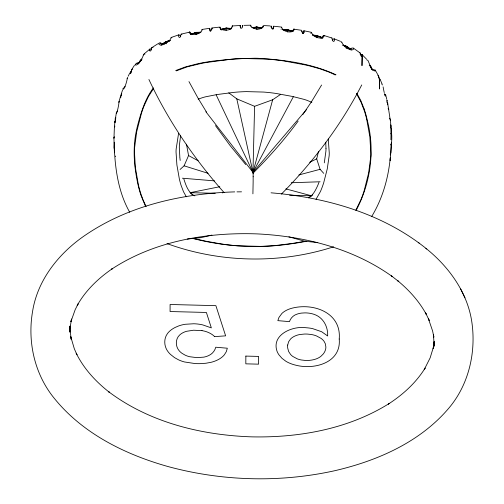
<?xml version="1.0" encoding="UTF-8"?>
<svg xmlns="http://www.w3.org/2000/svg" width="504" height="504" viewBox="0 0 504 504"><rect width="100%" height="100%" fill="white"/><g stroke="black" fill="none" stroke-linecap="round" stroke-linejoin="round"><path stroke-width="0.76" d="M149.675 50.047L149.896 49.045L151.313 48.888M253.153 176.627L253.14 180.571A53.197 0.901 -88.5 0 1 253.128 182.398L252.907 193.832M253.084 27.575L253.084 27.934L259.346 27.827L261.752 28.501L261.759 27.884L256.794 26.983L251.887 27.682L256.845 27.191L261.759 27.884M255.578 27.682L255.585 27.329M258.098 27.733L258.098 27.38M260.568 28.085L260.574 27.726M120.519 97.115C121.042 99.156 120.708 93.75 121.76 93.435M378.718 77.288L379.644 78.422L379.443 88.987L379.682 79.317M256.801 29.301L256.794 26.983L255.452 27.399M390.272 157.67C388.37 178.246 382.41 198.935 371.606 216.644M390.342 154.671L390.38 153.166M390.902 139.703L391.142 128.766M205.871 111.743L252.958 172.349L254.596 106.319L236.792 98.847L228.747 92.824M390.279 157.802L390.197 160.675L391.4 142.909M390.354 154.936L390.392 153.5L390.348 154.098M130.429 72.645L130.555 71.549L131.764 70.793M114.981 121.842L115 122.503L115.221 120.084M114.257 144.944L114.244 146.563C115.139 169.054 118.408 192.459 129.742 212.285M379.676 79.437L379.493 80.092L378.882 77.792M272.979 28.93L273.073 28.3A29.982 1.865 -85.2 0 1 273.181 27.758M391.375 143.653L391.394 143.142L390.909 153.052M391.362 143.892L391.261 145.202M353.594 48.636L353.121 47.975L351.521 48.157M253.065 173.729L253.115 173.099C269.3 156.813 284.609 139.621 298.166 121.067M120.538 96.787L120.67 95.873L121.552 95.086M292.591 31.5L292.824 30.794M273.666 27.317L273.634 26.202L273.407 26.737A18.629 1.159 -85.2 0 0 273.174 27.77M114.282 144.547L114.641 143.193M283.96 29.786L283.941 30.146L291.299 31.248L291.325 30.895L287.305 29.648L282.719 29.742L287.746 29.887L287.456 31.979M286.467 30.221L286.493 29.862M288.943 30.586L288.968 30.234M114.383 146.765L114.32 147.508L114.244 146.563M115.007 121.37L115.681 119.769M115.252 119.65L116.456 112.216L117.615 111.088M433.786 346.884L434.171 341.51L434.196 345.246M242.55 26.491L242.619 25.389L242.714 25.931M114.408 146.431L114.559 145.48M211.743 29.1L211.907 27.997L219.051 27.153M69.804 328.236L69.993 326L69.829 332.155L69.798 326.926L71.159 339.249L70.699 336.489L74.315 348.743L76.961 354.797L76.192 353.197C83.809 368.701 95.779 381.66 109.299 392.232L108.385 391.52C149.341 422.465 201.411 435.21 252.038 436.867C299.477 437.793 348.579 428.961 389.258 403.477L388.307 404.114C402.816 394.726 416.008 382.845 425.13 368.04L424.242 369.564L430.139 357.878L433.837 345.813L433.156 348.548L434.164 342.443L433.856 346.16M131.393 70.976L131.557 69.817L134.48 65.268M114.414 126.958L114.918 121.88M180.76 35.488L181.062 34.14L189.737 32.13M313.715 35.261L313.677 35.614L319.744 36.893L321.829 38.065L321.892 37.46L316.733 35.425L312.461 35.091L317.457 35.715L316.984 37.775M316.191 35.929L316.228 35.576M318.597 36.534L318.629 36.175L322.812 38.165M320.821 37.409L320.859 37.057M131.355 71.41L130.637 73.678M151.389 48.794L151.66 47.748L153.071 47.596M69.829 328.917L71.568 319L70.894 321.728L75.146 309.746L78.095 303.899L77.2 305.437C85.611 290.487 98.261 278.347 112.316 268.714L111.34 269.363C154.022 241.164 206.716 232.105 257.122 233.894C304.712 236.212 353.222 248.466 392.339 276.576L391.451 275.883L398.803 281.604L397.87 280.873C409.21 290.26 419.278 301.398 426.302 314.401L425.546 312.82L429.225 320.431L428.45 318.818L432.621 331.021L433.868 337.182L433.402 334.41L434.177 345.177M114.068 137.435L113.967 138.209L114.389 127.241A3.314 2.23 31.6 0 1 114.975 126.101M135.33 64.235L136.987 63.145M151.351 49.108C151.641 50.098 149.839 52.309 149.688 50.331M304.088 32.199L303.452 33.308A0.687 0.403 16.9 0 1 303.169 33.34L302.822 33.27A0.693 0.403 17 0 1 302.532 33.125L301.883 31.771M123.115 88.414L124.929 86.953M324.028 35.986L323.883 35.444L323.303 35.614M242.512 26.832L241.844 28.092A0.687 0.41 -3.9 0 1 241.548 28.192L241.196 28.205A0.693 0.416 -3.8 0 1 240.899 28.123L240.244 26.92A15.366 8.587 12.1 0 1 240.257 26.586M211.705 29.446L211.044 30.769A0.699 0.416 -12 0 1 210.666 30.914L210.401 30.939A0.687 0.403 -11.9 0 1 210.111 30.895L209.469 29.749A15.296 8.675 4.1 0 1 209.456 29.415L209.525 28.312L209.935 28.823A20.437 2.274 81.9 0 1 210.477 30.271L210.672 30.996M180.64 135.532L179.449 144.805A51.799 41.152 0.3 0 0 179.329 147.697L179.852 157.431M324.293 162.855L325.874 151.458A51.799 41.152 0.1 0 0 325.987 148.573M180.703 35.891L180.205 37.063A0.781 0.441 -25.1 0 1 179.651 37.409L179.481 37.441A0.68 0.384 -25 0 1 179.21 37.441L178.624 36.515A13.394 7.547 -11.1 0 1 178.605 36.137L178.693 34.902L179.657 35.217A17.357 4.019 72.2 0 1 180.268 35.872M343.035 45.045L347.017 46.519L350.608 49.165L350.494 49.757L348.894 48.163L344.755 45.694M345.845 46.456L345.908 46.116L343.577 45.253L343.507 45.599L344.704 45.952M347.943 47.565L348.006 47.225M349.751 48.901L349.814 48.554M118.787 102.4L119.599 101.304M178.573 133.434L176.161 148.97A54.911 43.627 0.3 0 0 176.041 152.019L176.904 165.016L179.355 178.977A130.379 103.578 0.2 0 0 181.031 185.189L183.5 191.722L186.341 196.787M127.134 78.435L127.751 77.528M114.068 137.422L114.395 136.779M323.732 173.344L320.084 169.319L316.688 158.855L318.566 151.339M201.865 30.007L202.079 29.446L209.595 28.312M143.357 54.968L143.873 54.224L144.938 54.142M232.262 25.956L232.124 26.491A6.93 3.837 -10.9 0 1 231.317 28.048M216.153 94.84L252.958 172.349L272.664 99.773L280.463 94.481M115.315 118.837L115.945 117.835M119.032 101.512L120.406 96.781M171.001 37.939L171.322 37.365L171.851 37.561M387.671 104.744L387.708 104M121.149 94.349L122.617 89.844M369.212 65.161L370.837 66.427L372.179 69.533L370.1 65.696M372.267 69.061C379.821 71.662 371.561 72.091 370.705 66.95L370.837 66.427L369.791 65.854M263.164 25.736L263.277 26.006A6.47 3.736 1.7 0 1 257.097 29.264M281.446 27.247L281.736 27.607M180.067 169.476L184.092 165.829L188.565 155.56L186.461 144.169M138.165 64.002L140.188 60.505L141.857 59.081M141.933 59.321L138.632 63.535L138.537 63.22M128.167 76.243L129.875 72.878M361.733 84.937C340.988 125.294 313.312 161.897 281.408 194.084M236.792 98.847L252.958 172.349L293.303 96.825M356.164 210.37C370.459 183.236 375.089 150.973 367.485 121.08M321.602 85.012L311.863 101.128L302.904 114.465M355.862 210.13L361.078 199.37A174.075 138.291 0.2 0 0 364.153 190.745L368.607 173.093L370.831 156.133A83.034 65.961 0.1 0 0 370.894 154.211L369.848 136.754L366.622 118.894M346.141 48.422L347.017 46.519L345.908 46.116M321.653 37.561L321.873 37.246M153.481 88.647L148.447 96.522L144.194 105.594A173.105 137.516 0.2 0 0 141.492 113.11L136.678 131.821L134.461 148.781A83.028 65.955 0.3 0 0 134.398 150.696L135.318 167.107L138.398 184.943M311.107 32.464L311.567 32.848M316.021 199.301L320.431 191.526A121.64 96.636 0.2 0 0 323.719 182.681L327.266 168.878L329.131 155.95A54.917 43.621 0.1 0 0 329.251 152.901L328.274 139.022M153.418 87.841C145.013 99.042 140.944 112.713 137.447 126.076A199.565 158.54 0.2 0 0 136.414 130.668C132.609 148.056 134.026 166.125 137.743 183.387A171.82 136.496 0.2 0 0 141.019 195.464L145.587 206.432M160.996 45.165L165.501 41.857L170.251 40.389L165.501 41.857L166.288 43.804M293.668 29.15L301.657 30.309L301.846 31.393M252.958 172.349L306.533 109.57M169.035 40.774L169.092 41.114L163.517 43.407L161.803 44.906L161.702 44.314L166.742 41.391L169.684 41.026M332.256 40.055L332.533 39.778A17.375 4.574 -69 0 1 333.239 39.154L334.335 38.896L334.454 40.144A13.4 7.484 13.8 0 1 334.429 40.522L333.957 41.378A0.926 0.504 29.2 0 1 333.831 41.416A0.743 0.41 29.3 0 1 332.993 41.095L332.388 39.785M315.895 36.2L316.733 35.425L317.457 35.715M144.131 53.909L149.896 49.045M131.752 69.552L132.766 69.054M309.072 197.625L312.738 194.872M195.193 33.207L196.434 32.332L200.857 32.224L195.836 32.59L191.268 34.102L191.318 34.713L193.486 33.648L199.634 32.684L199.609 32.332M228.457 28.539L226.246 28.079L221.149 29.364L221.174 29.982C224.211 28.684 227.751 28.363 230.983 29.024L230.958 28.413L226.246 28.079L221.149 29.364M151.66 47.748L157.79 43.829M304.107 32.199A15.296 8.7 2.7 0 0 304.126 31.865L304.007 30.763L303.471 31.254A20.343 2.93 -79 0 0 302.772 32.64L302.532 33.176L303.408 33.333M308.561 197.82C312.952 195.407 315.302 190.663 317.356 186.322A118.314 93.996 0.2 0 0 318.919 182.524M141.542 59.812L140.188 60.505L140.358 61.053M340.975 41.864L341.548 41.788L341.832 42.342M224.564 28.917L226.246 28.079M309.689 162.288L316.688 158.855M164.758 43.98L164.776 43.968A6.949 3.27 -34.3 0 1 158.684 43.735M175.732 70.535L185.365 66.938L197.713 63.743A172.859 137.321 0.2 0 1 214.345 60.934L235.841 58.798L254.885 58.231A103.534 82.247 0.2 0 1 257.903 58.294C284.439 59.844 311.661 63.491 335.973 74.775M176.224 70.881L187.482 66.749L202.098 63.258A172.771 137.245 0.2 0 1 206.199 62.521L228.407 59.56A176.885 140.522 0.2 0 1 245.152 58.54L267.378 59.113A176.879 140.515 0.2 0 1 284.01 60.984L304.63 64.795A177.49 141 0.2 0 1 309.985 66.03L319.882 68.783L328.873 72.028A78.202 62.124 0.2 0 1 334.41 74.554L335.217 74.964M222.308 192.912L223.707 192.295M333.579 246.815C279.922 264.165 219.996 262.918 167.007 243.596M198.16 99.112L203.106 97.467A67.076 53.285 0.2 0 1 205.412 96.844L217.067 94.544L233.572 92.402A134.461 106.817 0.2 0 1 246.387 91.615L263.592 92.062A134.461 106.817 0.2 0 1 276.318 93.498L292.622 96.485L304.082 99.383A65.236 51.824 0.2 0 1 307.201 100.416L311.844 102.35M171.209 37.454L178.958 34.789M254.596 106.319L272.664 99.773M191.268 34.102L196.434 32.332L198.368 32.527M298.859 174.951L320.084 169.319M211.945 235.078L201.09 237.617L187.255 239.06M190.499 34.492L191.287 34.348L190.978 33.781M306.041 241.101L292.503 243.419L276.879 245.366A177.754 141.215 0.2 0 1 260.146 246.38L237.907 245.807A177.515 141.019 0.2 0 1 221.269 243.936L205.834 241.196L193.208 238.367M331.657 38.027L332.142 38.115L332.338 39.381M192.433 194.714L190.128 192.686L219.794 186.719M360.127 54.325L361.916 54.457L366.496 59.113M284.993 29.994L287.305 29.648L292.433 31.198L291.325 30.895M209.916 30.895L210.659 30.788M214.616 336.622L225.634 335.847L215.888 305.663L170.1 304.485L170.075 311.529L206.388 312.461L211.346 327.884L202.766 324.91A27.644 16.783 2.2 0 0 193.769 323.757L185.163 324.286A26.378 16.015 2.2 0 0 178.8 325.886L175.342 327.354A31.601 19.183 2.2 0 0 172.166 329.188L171.215 329.868A28.709 17.426 2.2 0 0 167.435 333.623C164.285 337.863 163.983 343.81 166.162 348.548A34.058 20.677 2.2 0 0 170.428 354.375L174.548 357.626L178.485 359.806A27.953 16.972 2.2 0 0 184.47 361.96L195.01 363.56A42.531 25.824 2.2 0 0 200.094 363.649L205.941 363.245L211.201 362.275A27.077 16.443 2.2 0 0 217.986 359.743A28.249 17.149 2.2 0 0 219.914 358.64A26.901 16.33 2.2 0 0 224.4 354.747L226.302 351.679L227.329 348.22L215.743 347.218C214.868 350.897 212.184 354.01 208.738 355.547A16.651 10.112 2.2 0 1 203.78 357.141L196.932 357.651L189.611 356.719A18.182 11.038 2.2 0 1 185.17 355.156L182.083 353.367A20.821 12.638 2.2 0 1 179.046 350.601C175.417 346.324 175.304 339.186 179.456 335.21A18.352 11.138 2.2 0 1 182.568 332.924A17.338 10.527 2.2 0 1 186.575 331.298L193.555 330.221L202.009 330.63M232.268 25.95L240.225 25.496L240.314 26.032A19.738 0.573 88.1 0 1 240.439 27.418M320.739 38.014L320.468 38.027A6.634 3.698 21.2 0 1 314.912 36.527A6.539 3.591 21.5 0 1 313.961 35.904L313.853 35.847M314.061 35.545L316.733 35.425M137.642 63.076L138.405 63.063M234.725 191.885C183.261 193.467 130.567 205.027 87.223 233.881C60.272 251.609 37.724 278.807 32.584 311.396C27.254 342.109 34.732 374.85 54.823 398.992C83.368 433.957 125.66 454.684 168.418 466.66C222.182 481.181 279.468 482.788 333.9 470.906C376.394 461.191 419.044 442.745 448.031 409.091C468.468 385.598 476.179 353.178 471.927 322.68C467.781 292.774 449.001 266.805 425.849 248.296M291.23 182.75L320.103 181.768M243.892 25.351L250.242 25.213M236.993 191.867L241.536 191.829M263.875 25.584L270.188 25.918M226.126 30.404L225.937 28.3L230.958 28.413M317.822 242.563L305.052 241.277L288.887 236.842M258.035 27.89L259.346 27.922L256.794 26.983M190.128 192.686L215.239 193.278M289.611 195.193L311.478 195.798L285.856 188.887M189.441 31.985L189.202 32.533M366.748 59.844L367.933 60.411L370.705 66.95M182.398 178.208L214.521 180.879M272.985 28.772L273.357 28.81M271.051 192.818C326.498 197.404 382.952 213.564 426.781 249.026M273.596 26.208L281.534 27.065M359.491 52.825L360.303 53.103L360.581 54.161M272.33 28.873L272.683 28.904A0.687 0.41 7.6 0 0 272.973 28.841L273.628 27.663A15.473 8.77 -6.4 0 0 273.704 27.317M159.938 43.01L159.037 43.098L158.823 43.64M292.603 31.336L293.063 31.412M342.682 45.473L345.662 45.99L350.608 49.165L351.25 50.053M303.912 30.763L311.277 32.288M293.989 28.911L294.084 29.453A6.369 3.534 14.6 0 1 289.655 31.985A6.369 3.534 14.6 0 1 282.839 29.459M193.221 238.568C225.427 246.815 259.151 248.8 292.049 243.678A170.944 135.803 0.2 0 0 306.514 241.233M321.798 37.737L322.295 37.876M181.207 34.121L181.9 34.556M323.732 35.425L331.846 37.989M240.225 25.496L240.213 26.586M184.092 165.829L208.083 173.313M160.398 43.136L160.77 43.281M334.039 38.776L340.389 41.315M384.363 93.794L385.661 94.847L386.839 99.445M194.859 195.873C188.66 193.133 186.228 186.184 184.237 180.23A126.995 100.888 0.2 0 1 183.872 179.052M377.861 75.499L378.693 76.186L378.851 77.358M348.056 48.806L347.949 48.749A7.705 3.515 38.4 0 1 345.064 46.809M188.565 155.56L198.198 160.801M130.599 73.678L130.429 73.011M287.305 29.648L288.849 30.568M271.971 28.715L271.379 27.474M386.675 101.915L387.658 103.087L390.285 120.298L390.323 119.442M353.449 48.157L360.303 53.103M389.334 118.207L390.291 119.259L390.991 126.542M381.837 84.055L382.46 84.993M388.099 108.24L388.849 109.305M418.238 242.38L419.126 243.079M211.976 27.997L212.304 28.508M386.637 100.258L387.293 101.827M390.461 126.844L391.123 128.425M390.329 124.898L390.946 125.912M390.871 133.384L391.337 134.329M224.104 192.61C193.983 158.628 168.141 120.664 148.913 79.475M180.268 35.866L180.552 36.206A29.856 6.905 72.2 0 1 180.709 36.401M245.719 164.581L230.082 145.549L215.473 125.616M197.114 33.151L196.434 32.332L195.836 32.59L196.213 34.669M371.618 68.84L372.582 70.025M387.633 104.737L387.324 102.211M219.908 27.254L219.649 27.607M356.826 93.303L360.7 100.359L364.159 109.009M356.542 93.857L360.959 101.978L364.499 111.252A173.105 137.516 0.2 0 1 366.616 118.894M206.438 111.989L198.066 98.204L188.962 81.604M375.115 69.861L378.498 75.909M391.173 145.417L391.016 144.56M390.814 144.049L391.01 144.541M146.116 206.571L143.06 199.968L140.629 193.152A173.344 137.712 0.2 0 1 138.405 184.943M464.946 297.807L460.694 289.012M380.085 79.298L382.001 83.803M232.275 25.956L232.376 26.555M140.988 59.812L141.082 60.127M139.558 61.456L139.652 61.778M220.544 28.892L220.721 29.522M250.627 25.395L250.683 25.912M166.641 41.511L166.704 41.857M164.462 42.512L164.524 42.859M162.553 43.747L162.609 44.094M232.445 27.008L232.394 26.681M360.618 54.482C360.329 55.39 362.004 57.796 362.174 55.793L361.985 65.665L362.181 55.024L362.187 55.509M180.186 160.442L179.897 157.859M240.439 27.355L240.49 27.991M387.658 103.087L387.696 103.673M197.083 32.514L197.108 32.867M194.638 32.993L194.664 33.346M192.339 33.755L192.364 34.108M271.341 27.115L271.24 26L271.02 26.529A18.642 1.134 -85.1 0 0 270.906 26.995M379.644 78.422L379.676 79.071M325.741 142.204L325.987 148.573M391.016 126.932L391.331 134.228M229.723 28.394L229.736 28.753M227.197 28.337L227.216 28.696M224.702 28.583L224.715 28.942M222.289 29.119L222.308 29.478M113.929 138.134L114.414 152.775L114.238 142.26M364.178 109.003A170.138 135.16 0.2 0 1 367.466 121.08M116.518 113.211A6.81 0.674 -75.8 0 1 116.285 112.909M119.057 101.323A6.47 0.567 -78.6 0 1 118.049 107.995A6.47 0.567 -78.6 0 1 116.5 113.318M124.822 86.839A9.872 6.508 21.1 0 1 125.061 86.757M123.001 88.679A6.628 1.084 -70.5 0 0 123.329 89.252A6.634 1.027 -73.1 0 0 125.565 84.987A6.634 1.027 -73.1 0 0 127.304 78.07M138.335 62.874A23.757 15.794 47.4 0 1 138.726 62.887M136.943 63.076A9.633 5.821 38.8 0 1 137.592 62.994M139.003 62.836A7.176 2.111 -58.5 0 1 135.141 64.518M143.413 54.936A6.955 1.953 -59.2 0 1 139.022 62.78M160.745 43.016A23.379 11.031 71.9 0 1 162.225 43.798M159.913 42.935A9.614 4.07 64.1 0 1 160.373 43.035M171.089 37.932A6.962 3.194 -34.6 0 1 164.921 43.741M190.21 32.395A23.045 5.821 83.4 0 1 190.984 33.51M189.712 31.947A9.86 2.306 80.6 0 1 190.027 32.149M202.016 30.001A6.59 3.566 -12.8 0 1 196.037 34.354A6.59 3.566 -12.8 0 1 189.221 32.565M202.186 29.345A10.137 0.655 78.4 0 1 202.268 29.446M220.166 27.632A22.163 3.308 88.2 0 1 220.55 28.747M219.895 27.014A9.866 1.386 86.9 0 1 220.072 27.178M231.424 28.369A6.376 3.509 -2.3 0 1 224.904 30.202A6.376 3.509 -2.3 0 1 219.725 27.6M231.229 28.035A6.533 3.66 -10.1 0 1 231.021 28.249M250.727 25.559A22.989 1.506 -84.9 0 1 250.765 26.088M250.633 25.269A9.847 0.535 -86.5 0 1 250.702 25.143M256.958 29.087A6.489 3.566 6 0 1 250.809 25.742M263.107 26.542A10.124 0.819 -89.3 0 1 263.17 26.183M262.937 27.292A23.984 2.312 88.1 0 1 263.063 26.466M281.081 29.44A9.86 0.391 -79.7 0 1 281.175 29.018M282.958 29.434A6.88 3.66 17.5 0 1 281.818 27.651M293.479 29.648A10.124 1.695 -82.6 0 1 293.656 29.345M292.824 30.864A23.127 4.202 -85 0 1 293.372 29.654M310.848 33.466A9.872 0.857 -74.2 0 1 310.905 33.34M313.998 35.746A6.59 3.377 24.7 0 1 311.718 32.886M324.003 36.017A6.583 3.648 20.9 0 1 320.827 38.128M323.001 36.023A10.124 2.596 -76.3 0 1 323.284 35.759M321.867 37.573A23.864 6.602 -79.7 0 1 322.837 36.275M345.139 46.733A6.747 2.999 39.4 0 1 341.901 42.399M353.714 48.743A6.936 3.125 38.3 0 1 348.056 48.724M349.436 49.669A24.349 11.857 -66.3 0 1 351.395 48.598M371.549 69.332A23.776 15.845 -41.2 0 1 372.141 69.319M384.25 92.597A6.665 0.428 78.8 0 1 383.109 86.871M385.68 94.941A6.621 0.882 77.7 0 1 384.357 94.135M391.425 132.709A6.565 0.68 -88.5 0 1 391.457 143.558M115.473 156.624A6.533 0.498 -89.1 0 1 115.485 156.057M114.124 148.113A15.214 0.958 -80.4 0 1 114.124 147.861M114.471 145.517A15.152 2.86 80.2 0 1 114.484 145.12M391.136 125.843A15.208 2.129 -83.8 0 1 391.167 126.214M390.814 127.506A15.145 1.732 77 0 1 390.846 127.858M387.374 100.391A15.252 1.065 -89.1 0 1 387.412 100.731M387.425 103.125A15.303 2.797 71.4 0 1 387.45 103.471M378.649 76.665A13.375 0.901 80.9 0 1 378.63 76.268M379.827 79.26A13.539 4.082 60.6 0 1 379.814 79.613M332.275 39.728A13.558 6.212 40.9 0 1 332.231 39.325M302.009 31.771A16.147 8.064 32.3 0 1 301.965 31.443M271.467 27.493A15.466 8.278 22.9 0 1 271.423 27.14M272.381 28.879A0.687 0.41 7.6 0 1 272.084 28.766M242.626 26.473A15.303 8.41 -17.3 0 1 242.6 26.819M211.85 29.068A15.366 8.114 -25 0 1 211.825 29.415M180.64 35.545A13.558 6.338 -38.6 0 1 180.571 35.948M130.523 72.904A13.501 4.322 -58.5 0 1 130.53 72.532M131.135 71.883A13.381 1.165 -78.8 0 1 131.084 72.318M120.336 97.43A15.259 3.566 -66.4 0 1 120.336 97.115M114.849 122.17A14.295 2.312 -73.1 0 1 114.862 121.716M115.088 119.177A13.129 1.506 86.5 0 1 115.126 118.761M360.814 54.715A14.805 4.101 62.5 0 1 360.769 54.394M362.061 55.434A14.811 6.703 41.1 0 1 362.067 55.724M362.067 54.615A2.892 1.285 -46.6 0 1 362.2 54.999M151.206 48.983A14.811 4.549 -59.1 0 1 151.162 49.304M149.789 50.28A14.799 6.999 -37.2 0 1 149.789 49.99M214.641 336.615A21.149 12.839 2.2 0 0 207.522 332.117A18.15 11.019 2.2 0 0 202.003 330.637M253.14 173.048A23.537 0.397 -88.5 0 1 253.147 176.772M245.851 356.089L245.82 363.838L258.571 364.165L258.596 356.416L245.851 356.089M339.224 339.022C341.41 362.798 314.351 370.005 295.861 365.205A27.632 16.777 2.2 0 1 290.518 363.541A26.806 16.279 2.2 0 1 285.844 361.236L281.988 358.331L278.964 354.854A35.967 21.836 2.2 0 1 276.973 351.093C271.391 334.568 292.692 325.697 306.073 327.732A27.695 16.815 2.2 0 1 312.581 328.608L321.609 331.708L327.644 335.966C328.129 327.449 323.896 318.623 315.888 315.063A17.741 10.767 2.2 0 0 307.106 312.959A19.562 11.876 2.2 0 0 304.851 312.889L301.549 313.091A15.088 9.16 2.2 0 0 297.127 314.118C293.486 315.176 290.625 318.068 289.441 321.64L277.849 320.639L278.939 317.463L281.919 313.431A23.997 14.572 2.2 0 1 286.524 310.256A24.079 14.616 2.2 0 1 292.515 308.07C313.897 302.747 341.573 312.827 339.224 339.022M287.702 345.019L287.633 345.738A37.227 22.604 2.2 0 0 287.69 347.999L288.609 351.464L290.562 354.444A18.856 11.447 2.2 0 0 292.868 356.486L297.19 358.81A16.134 9.796 2.2 0 0 301.342 359.976L305.021 360.41A18.761 11.39 2.2 0 0 316.046 358.974A18.409 11.176 2.2 0 0 320.972 356.252L323.221 354.022A26.958 16.367 2.2 0 0 325.88 347.061L325.326 343.753L324.097 341.391A18.528 11.252 2.2 0 0 320.941 338.316L316.499 335.941A17.986 10.918 2.2 0 0 311.359 334.511L307.547 334.089A23.449 14.238 2.2 0 0 304.485 334.051L299.773 334.536A16.701 10.143 2.2 0 0 294.947 336.036L294.229 336.382A18.352 11.145 2.2 0 0 292.238 337.579A17.854 10.842 2.2 0 0 290.581 338.984L288.628 341.737L287.702 345.019"/></g></svg>
